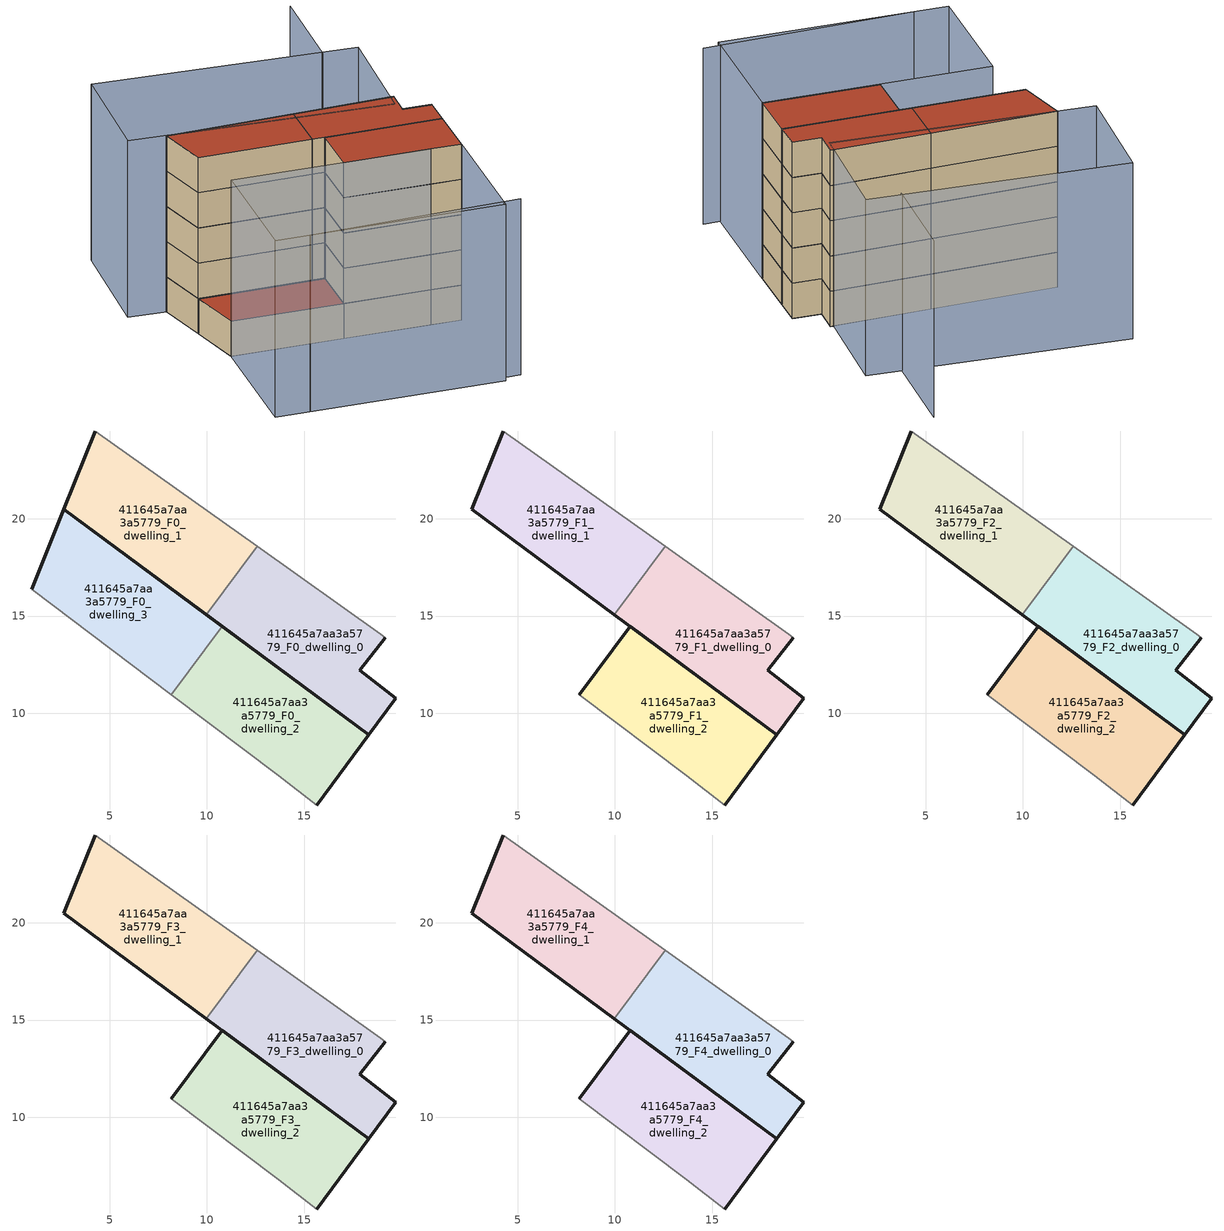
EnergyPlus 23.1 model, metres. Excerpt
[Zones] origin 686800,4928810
411645a7aa3a5779_F0_dwelling_0
 floor ground (EU_floor_Construction): 18.3,8.9 19.7,10.79 17.85,12.22 19.16,13.9 18.94,14.07 12.58,18.59 9.97,15.07 z0
 wall outside (EU_wall_Construction): 19.16,13.9 17.85,12.22 19.7,10.79 18.3,8.9 9.97,15.07 z0:3
 wall to 411645a7aa3a5779_F0_dwelling_1 (EU_wall_Construction): 9.97,15.07 12.58,18.59 z0:3
 wall adiabatic (EU_wall_Construction): 12.58,18.59 18.94,14.07 19.16,13.9 z0:3
411645a7aa3a5779_F0_dwelling_1
 floor ground (EU_floor_Construction): 9.97,15.07 12.58,18.59 4.26,24.51 2.65,20.5 z0
 wall outside (EU_wall_Construction): 9.97,15.07 2.65,20.5 4.26,24.51 z0:3
 wall adiabatic (EU_wall_Construction): 4.26,24.51 12.58,18.59 z0:3
411645a7aa3a5779_F0_dwelling_2
 floor ground (EU_floor_Construction): 15.63,5.3 18.3,8.9 10.77,14.48 8.17,10.96 13.68,6.81 z0
 wall outside (EU_wall_Construction): 10.77,14.48 18.3,8.9 15.63,5.3 z0:3
 wall adiabatic (EU_wall_Construction): 15.63,5.3 13.68,6.81 8.17,10.96 z0:3
 wall to 411645a7aa3a5779_F0_dwelling_3 (EU_wall_Construction): 8.17,10.96 10.77,14.48 z0:3
411645a7aa3a5779_F0_dwelling_3
 floor ground (EU_floor_Construction): 8.17,10.96 10.77,14.48 2.65,20.5 1,16.37 z0
 wall outside (EU_wall_Construction): 1,16.37 2.65,20.5 10.77,14.48 z0:3
 wall adiabatic (EU_wall_Construction): 8.17,10.96 1,16.37 z0:3
 roof outside (EU_roof_Construction): 10.77,14.48 8.17,10.96 1,16.37 2.65,20.5 z3
411645a7aa3a5779_F1_dwelling_0
 floor to 411645a7aa3a5779_F0_dwelling_0 (EU_floor_Construction): 18.3,8.9 19.7,10.79 17.85,12.22 19.16,13.9 18.94,14.07 12.58,18.59 9.97,15.07 z3
 wall outside (EU_wall_Construction): 19.16,13.9 17.85,12.22 19.7,10.79 18.3,8.9 9.97,15.07 z3:6
 wall to 411645a7aa3a5779_F1_dwelling_1 (EU_wall_Construction): 9.97,15.07 12.58,18.59 z3:6
 wall adiabatic (EU_wall_Construction): 12.58,18.59 18.94,14.07 19.16,13.9 z3:6
411645a7aa3a5779_F1_dwelling_1
 floor to 411645a7aa3a5779_F0_dwelling_1 (EU_floor_Construction): 9.97,15.07 12.58,18.59 4.26,24.51 2.65,20.5 z3
 wall outside (EU_wall_Construction): 9.97,15.07 2.65,20.5 4.26,24.51 z3:6
 wall adiabatic (EU_wall_Construction): 4.26,24.51 12.58,18.59 z3:6
411645a7aa3a5779_F1_dwelling_2
 floor to 411645a7aa3a5779_F0_dwelling_2 (EU_floor_Construction): 15.63,5.3 18.3,8.9 10.77,14.48 8.17,10.96 13.68,6.81 z3
 wall outside (EU_wall_Construction): 8.17,10.96 10.77,14.48 18.3,8.9 15.63,5.3 z3:6
 wall adiabatic (EU_wall_Construction): 15.63,5.3 13.68,6.81 8.17,10.96 z3:6
411645a7aa3a5779_F2_dwelling_0
 floor to 411645a7aa3a5779_F1_dwelling_0 (EU_floor_Construction): 18.3,8.9 19.7,10.79 17.85,12.22 19.16,13.9 18.94,14.07 12.58,18.59 9.97,15.07 z6
 wall outside (EU_wall_Construction): 19.16,13.9 17.85,12.22 19.7,10.79 18.3,8.9 9.97,15.07 z6:9
 wall to 411645a7aa3a5779_F2_dwelling_1 (EU_wall_Construction): 9.97,15.07 12.58,18.59 z6:9
 wall adiabatic (EU_wall_Construction): 12.58,18.59 18.94,14.07 19.16,13.9 z6:9
411645a7aa3a5779_F2_dwelling_1
 floor to 411645a7aa3a5779_F1_dwelling_1 (EU_floor_Construction): 9.97,15.07 12.58,18.59 4.26,24.51 2.65,20.5 z6
 wall outside (EU_wall_Construction): 9.97,15.07 2.65,20.5 4.26,24.51 z6:9
 wall adiabatic (EU_wall_Construction): 4.26,24.51 12.58,18.59 z6:9
411645a7aa3a5779_F2_dwelling_2
 floor to 411645a7aa3a5779_F1_dwelling_2 (EU_floor_Construction): 15.63,5.3 18.3,8.9 10.77,14.48 8.17,10.96 13.68,6.81 z6
 wall outside (EU_wall_Construction): 8.17,10.96 10.77,14.48 18.3,8.9 15.63,5.3 z6:9
 wall adiabatic (EU_wall_Construction): 15.63,5.3 13.68,6.81 8.17,10.96 z6:9
411645a7aa3a5779_F3_dwelling_0
 floor to 411645a7aa3a5779_F2_dwelling_0 (EU_floor_Construction): 18.3,8.9 19.7,10.79 17.85,12.22 19.16,13.9 18.94,14.07 12.58,18.59 9.97,15.07 z9
 wall outside (EU_wall_Construction): 19.16,13.9 17.85,12.22 19.7,10.79 18.3,8.9 9.97,15.07 z9:12
 wall to 411645a7aa3a5779_F3_dwelling_1 (EU_wall_Construction): 9.97,15.07 12.58,18.59 z9:12
 wall adiabatic (EU_wall_Construction): 12.58,18.59 18.94,14.07 19.16,13.9 z9:12
411645a7aa3a5779_F3_dwelling_1
 floor to 411645a7aa3a5779_F2_dwelling_1 (EU_floor_Construction): 9.97,15.07 12.58,18.59 4.26,24.51 2.65,20.5 z9
 wall outside (EU_wall_Construction): 9.97,15.07 2.65,20.5 4.26,24.51 z9:12
 wall adiabatic (EU_wall_Construction): 4.26,24.51 12.58,18.59 z9:12
411645a7aa3a5779_F3_dwelling_2
 floor to 411645a7aa3a5779_F2_dwelling_2 (EU_floor_Construction): 15.63,5.3 18.3,8.9 10.77,14.48 8.17,10.96 13.68,6.81 z9
 wall outside (EU_wall_Construction): 8.17,10.96 10.77,14.48 18.3,8.9 15.63,5.3 z9:12
 wall adiabatic (EU_wall_Construction): 15.63,5.3 13.68,6.81 8.17,10.96 z9:12
411645a7aa3a5779_F4_dwelling_0
 floor to 411645a7aa3a5779_F3_dwelling_0 (EU_floor_Construction): 18.3,8.9 19.7,10.79 17.85,12.22 19.16,13.9 18.94,14.07 12.58,18.59 9.97,15.07 z12
 wall outside (EU_wall_Construction): 19.16,13.9 17.85,12.22 19.7,10.79 18.3,8.9 9.97,15.07 z12:15
 wall to 411645a7aa3a5779_F4_dwelling_1 (EU_wall_Construction): 9.97,15.07 12.58,18.59 z12:15
 wall adiabatic (EU_wall_Construction): 12.58,18.59 18.94,14.07 19.16,13.9 z12:15
 roof outside (EU_roof_Construction): 18.94,14.07 19.16,13.9 17.85,12.22 19.7,10.79 18.3,8.9 9.97,15.07 12.58,18.59 z15
411645a7aa3a5779_F4_dwelling_1
 floor to 411645a7aa3a5779_F3_dwelling_1 (EU_floor_Construction): 9.97,15.07 12.58,18.59 4.26,24.51 2.65,20.5 z12
 wall outside (EU_wall_Construction): 9.97,15.07 2.65,20.5 4.26,24.51 z12:15
 wall adiabatic (EU_wall_Construction): 4.26,24.51 12.58,18.59 z12:15
 roof outside (EU_roof_Construction): 12.58,18.59 9.97,15.07 2.65,20.5 4.26,24.51 z15
411645a7aa3a5779_F4_dwelling_2
 floor to 411645a7aa3a5779_F3_dwelling_2 (EU_floor_Construction): 15.63,5.3 18.3,8.9 10.77,14.48 8.17,10.96 13.68,6.81 z12
 wall outside (EU_wall_Construction): 8.17,10.96 10.77,14.48 18.3,8.9 15.63,5.3 z12:15
 wall adiabatic (EU_wall_Construction): 15.63,5.3 13.68,6.81 8.17,10.96 z12:15
 roof outside (EU_roof_Construction): 18.3,8.9 15.63,5.3 13.68,6.81 8.17,10.96 10.77,14.48 z15
shading: -2.99,6.43 10.82,-3.36 / 26.89,28.58 21.9,22.24 / 1,16.37 15.65,5.32 / 15.65,5.32 9.43,-2.93 / 9.43,-2.93 -5.22,8.11 / -5.22,8.11 1,16.37 / 24.26,20.59 18.2,13.16 / 18.2,13.16 1.91,26.42 / 1.91,26.42 7.97,33.86 / 7.97,33.86 24.26,20.59 z0:15
[Building]
EU S2 Campaign: North Axis=0; Terrain=City; Solar Distribution=FullExterior
[Site:Location]
Bologna: Latitude=44.5; Longitude=11.25; Time Zone=1; Elevation=37
[SizingPeriod:WeatherFileDays]
AnnualSizingPeriod: Begin Month=1; Begin Day of Month=1; End Month=12; End Day of Month=31; Day of Week for Start Day=Monday; Use Weather File Daylight Saving Period=No; Use Weather File Rain and Snow Indicators=No
[MATERIAL]
EU_InternalMass_Material: Roughness=MediumRough; Thickness=0.1; Conductivity=1; Density=1800; Specific Heat=900; Thermal Absorptance=0.9; Solar Absorptance=0.7; Visible Absorptance=0.7
[MATERIAL:NOMASS] Roughness=MediumRough; Thermal Absorptance=0.9; Solar Absorptance=0.7; Visible Absorptance=0.7
Name | Thermal Resistance
EU_wall_NoMass | 0.905828
EU_roof_NoMass | 0.37593
EU_floor_NoMass | 0.67114
[CONSTRUCTION]
EU_wall_Construction: EU_wall_NoMass
EU_roof_Construction: EU_roof_NoMass
EU_floor_Construction: EU_floor_NoMass
EU_InternalMass_Construction: EU_InternalMass_Material
[ZONE] Type=1; Multiplier=1; Ceiling Height=autocalculate; Floor Area=autocalculate; Part of Total Floor Area=Yes
Name | Volume
411645a7aa3a5779_F0_dwelling_0; 411645a7aa3a5779_F1_dwelling_0; 411645a7aa3a5779_F2_dwelling_0; 411645a7aa3a5779_F3_dwelling_0; 411645a7aa3a5779_F4_dwelling_0 | 124.167
411645a7aa3a5779_F0_dwelling_1; 411645a7aa3a5779_F1_dwelling_1; 411645a7aa3a5779_F2_dwelling_1; 411645a7aa3a5779_F3_dwelling_1; 411645a7aa3a5779_F4_dwelling_1 | 124.159
411645a7aa3a5779_F0_dwelling_2; 411645a7aa3a5779_F1_dwelling_2; 411645a7aa3a5779_F2_dwelling_2; 411645a7aa3a5779_F3_dwelling_2; 411645a7aa3a5779_F4_dwelling_2 | 124.162
411645a7aa3a5779_F0_dwelling_3 | 124.155
[INTERNALMASS] Construction=EU_InternalMass_Construction
Name | Zone or ZoneList | Surface Area
411645a7aa3a5779_F0_dwelling_0_EU_InternalMass | 411645a7aa3a5779_F0_dwelling_0 | 41.3891
411645a7aa3a5779_F0_dwelling_1_EU_InternalMass | 411645a7aa3a5779_F0_dwelling_1 | 41.3859
411645a7aa3a5779_F0_dwelling_2_EU_InternalMass | 411645a7aa3a5779_F0_dwelling_2 | 41.388
411645a7aa3a5779_F0_dwelling_3_EU_InternalMass | 411645a7aa3a5779_F0_dwelling_3 | 41.3855
411645a7aa3a5779_F1_dwelling_0_EU_InternalMass | 411645a7aa3a5779_F1_dwelling_0 | 55.1851
411645a7aa3a5779_F1_dwelling_1_EU_InternalMass | 411645a7aa3a5779_F1_dwelling_1 | 55.184
411645a7aa3a5779_F1_dwelling_2_EU_InternalMass | 411645a7aa3a5779_F1_dwelling_2 | 55.1863
411645a7aa3a5779_F2_dwelling_0_EU_InternalMass | 411645a7aa3a5779_F2_dwelling_0 | 55.1851
411645a7aa3a5779_F2_dwelling_1_EU_InternalMass | 411645a7aa3a5779_F2_dwelling_1 | 55.184
411645a7aa3a5779_F2_dwelling_2_EU_InternalMass | 411645a7aa3a5779_F2_dwelling_2 | 55.1863
411645a7aa3a5779_F3_dwelling_0_EU_InternalMass | 411645a7aa3a5779_F3_dwelling_0 | 55.1851
411645a7aa3a5779_F3_dwelling_1_EU_InternalMass | 411645a7aa3a5779_F3_dwelling_1 | 55.184
411645a7aa3a5779_F3_dwelling_2_EU_InternalMass | 411645a7aa3a5779_F3_dwelling_2 | 55.1863
411645a7aa3a5779_F4_dwelling_0_EU_InternalMass | 411645a7aa3a5779_F4_dwelling_0 | 55.1851
411645a7aa3a5779_F4_dwelling_1_EU_InternalMass | 411645a7aa3a5779_F4_dwelling_1 | 55.184
411645a7aa3a5779_F4_dwelling_2_EU_InternalMass | 411645a7aa3a5779_F4_dwelling_2 | 55.1863
[OTHEREQUIPMENT] Fuel Type=Electricity; Design Level Calculation Method=Watts/Area; Power per Zone Floor Area=1; Fraction Latent=0; Fraction Radiant=0; Fraction Lost=0; Carbon Dioxide Generation Rate=0; EndUse Subcategory=EU_Step8_InternalGains
Name | Zone or ZoneList or Space or SpaceList | Schedule
EU_Step8_InternalGain_411645a7aa3a5779_F0_dwelling_0_f000 | 411645a7aa3a5779_F0_dwelling_0 | EU_Step8_GainSchedule_411645a7aa3a5779_F0_dwelling_0_f000
EU_Step8_InternalGain_411645a7aa3a5779_F0_dwelling_1_f000 | 411645a7aa3a5779_F0_dwelling_1 | EU_Step8_GainSchedule_411645a7aa3a5779_F0_dwelling_1_f000
EU_Step8_InternalGain_411645a7aa3a5779_F0_dwelling_2_f000 | 411645a7aa3a5779_F0_dwelling_2 | EU_Step8_GainSchedule_411645a7aa3a5779_F0_dwelling_2_f000
EU_Step8_InternalGain_411645a7aa3a5779_F0_dwelling_3_f000 | 411645a7aa3a5779_F0_dwelling_3 | EU_Step8_GainSchedule_411645a7aa3a5779_F0_dwelling_3_f000
EU_Step8_InternalGain_411645a7aa3a5779_F1_dwelling_0_f000 | 411645a7aa3a5779_F1_dwelling_0 | EU_Step8_GainSchedule_411645a7aa3a5779_F1_dwelling_0_f000
EU_Step8_InternalGain_411645a7aa3a5779_F1_dwelling_1_f000 | 411645a7aa3a5779_F1_dwelling_1 | EU_Step8_GainSchedule_411645a7aa3a5779_F1_dwelling_1_f000
EU_Step8_InternalGain_411645a7aa3a5779_F1_dwelling_2_f000 | 411645a7aa3a5779_F1_dwelling_2 | EU_Step8_GainSchedule_411645a7aa3a5779_F1_dwelling_2_f000
EU_Step8_InternalGain_411645a7aa3a5779_F2_dwelling_0_f000 | 411645a7aa3a5779_F2_dwelling_0 | EU_Step8_GainSchedule_411645a7aa3a5779_F2_dwelling_0_f000
EU_Step8_InternalGain_411645a7aa3a5779_F2_dwelling_1_f000 | 411645a7aa3a5779_F2_dwelling_1 | EU_Step8_GainSchedule_411645a7aa3a5779_F2_dwelling_1_f000
EU_Step8_InternalGain_411645a7aa3a5779_F2_dwelling_2_f000 | 411645a7aa3a5779_F2_dwelling_2 | EU_Step8_GainSchedule_411645a7aa3a5779_F2_dwelling_2_f000
EU_Step8_InternalGain_411645a7aa3a5779_F3_dwelling_0_f000 | 411645a7aa3a5779_F3_dwelling_0 | EU_Step8_GainSchedule_411645a7aa3a5779_F3_dwelling_0_f000
EU_Step8_InternalGain_411645a7aa3a5779_F3_dwelling_1_f000 | 411645a7aa3a5779_F3_dwelling_1 | EU_Step8_GainSchedule_411645a7aa3a5779_F3_dwelling_1_f000
EU_Step8_InternalGain_411645a7aa3a5779_F3_dwelling_2_f000 | 411645a7aa3a5779_F3_dwelling_2 | EU_Step8_GainSchedule_411645a7aa3a5779_F3_dwelling_2_f000
EU_Step8_InternalGain_411645a7aa3a5779_F4_dwelling_0_f000 | 411645a7aa3a5779_F4_dwelling_0 | EU_Step8_GainSchedule_411645a7aa3a5779_F4_dwelling_0_f000
EU_Step8_InternalGain_411645a7aa3a5779_F4_dwelling_1_f000 | 411645a7aa3a5779_F4_dwelling_1 | EU_Step8_GainSchedule_411645a7aa3a5779_F4_dwelling_1_f000
EU_Step8_InternalGain_411645a7aa3a5779_F4_dwelling_2_f000 | 411645a7aa3a5779_F4_dwelling_2 | EU_Step8_GainSchedule_411645a7aa3a5779_F4_dwelling_2_f000
[ZONEVENTILATION:DESIGNFLOWRATE] Schedule=EU_AlwaysOn; Design Flow Rate Calculation Method=AirChanges/Hour; Air Changes per Hour=0.73129; Ventilation Type=Natural; Fan Pressure Rise=0; Fan Total Efficiency=1; Constant Term Coefficient=1; Temperature Term Coefficient=0; Velocity Term Coefficient=0; Velocity Squared Term Coefficient=0; Minimum Indoor Temperature=-100; Maximum Indoor Temperature=100; Delta Temperature=-100; Minimum Outdoor Temperature=-100; Maximum Outdoor Temperature=100; Maximum Wind Speed=40
Name | Zone or ZoneList or Space or SpaceList
EU_ConstantAir_411645a7aa3a5779_F0_dwelling_0 | 411645a7aa3a5779_F0_dwelling_0
EU_ConstantAir_411645a7aa3a5779_F0_dwelling_1 | 411645a7aa3a5779_F0_dwelling_1
EU_ConstantAir_411645a7aa3a5779_F0_dwelling_2 | 411645a7aa3a5779_F0_dwelling_2
EU_ConstantAir_411645a7aa3a5779_F0_dwelling_3 | 411645a7aa3a5779_F0_dwelling_3
EU_ConstantAir_411645a7aa3a5779_F1_dwelling_0 | 411645a7aa3a5779_F1_dwelling_0
EU_ConstantAir_411645a7aa3a5779_F1_dwelling_1 | 411645a7aa3a5779_F1_dwelling_1
EU_ConstantAir_411645a7aa3a5779_F1_dwelling_2 | 411645a7aa3a5779_F1_dwelling_2
EU_ConstantAir_411645a7aa3a5779_F2_dwelling_0 | 411645a7aa3a5779_F2_dwelling_0
EU_ConstantAir_411645a7aa3a5779_F2_dwelling_1 | 411645a7aa3a5779_F2_dwelling_1
EU_ConstantAir_411645a7aa3a5779_F2_dwelling_2 | 411645a7aa3a5779_F2_dwelling_2
EU_ConstantAir_411645a7aa3a5779_F3_dwelling_0 | 411645a7aa3a5779_F3_dwelling_0
EU_ConstantAir_411645a7aa3a5779_F3_dwelling_1 | 411645a7aa3a5779_F3_dwelling_1
EU_ConstantAir_411645a7aa3a5779_F3_dwelling_2 | 411645a7aa3a5779_F3_dwelling_2
EU_ConstantAir_411645a7aa3a5779_F4_dwelling_0 | 411645a7aa3a5779_F4_dwelling_0
EU_ConstantAir_411645a7aa3a5779_F4_dwelling_1 | 411645a7aa3a5779_F4_dwelling_1
EU_ConstantAir_411645a7aa3a5779_F4_dwelling_2 | 411645a7aa3a5779_F4_dwelling_2
[HVACTEMPLATE:THERMOSTAT] Constant Heating Setpoint=20; Constant Cooling Setpoint=50
EU_HeatOnly_411645a7aa3a5779_F0_dwelling_0; EU_HeatOnly_411645a7aa3a5779_F0_dwelling_1; EU_HeatOnly_411645a7aa3a5779_F0_dwelling_2; EU_HeatOnly_411645a7aa3a5779_F0_dwelling_3; EU_HeatOnly_411645a7aa3a5779_F1_dwelling_0; EU_HeatOnly_411645a7aa3a5779_F1_dwelling_1; EU_HeatOnly_411645a7aa3a5779_F1_dwelling_2; EU_HeatOnly_411645a7aa3a5779_F2_dwelling_0; EU_HeatOnly_411645a7aa3a5779_F2_dwelling_1; EU_HeatOnly_411645a7aa3a5779_F2_dwelling_2; EU_HeatOnly_411645a7aa3a5779_F3_dwelling_0; EU_HeatOnly_411645a7aa3a5779_F3_dwelling_1; EU_HeatOnly_411645a7aa3a5779_F3_dwelling_2; EU_HeatOnly_411645a7aa3a5779_F4_dwelling_0; EU_HeatOnly_411645a7aa3a5779_F4_dwelling_1; EU_HeatOnly_411645a7aa3a5779_F4_dwelling_2
[HVACTEMPLATE:ZONE:IDEALLOADSAIRSYSTEM] System Availability Schedule=EU_AlwaysOn; Maximum Heating Supply Air Temperature=50; Minimum Cooling Supply Air Temperature=13; Maximum Heating Supply Air Humidity Ratio=0.0156; Minimum Cooling Supply Air Humidity Ratio=0.0077; Heating Limit=NoLimit; Cooling Limit=NoLimit; Heating Availability Schedule=EU_AlwaysOn; Cooling Availability Schedule=EU_CoolingOff; Dehumidification Control Type=ConstantSensibleHeatRatio; Cooling Sensible Heat Ratio=0.7; Dehumidification Setpoint=60; Humidification Control Type=None; Humidification Setpoint=30; Outdoor Air Method=None; Outdoor Air Flow Rate per Person=0.00944; Outdoor Air Flow Rate per Zone Floor Area=0; Outdoor Air Flow Rate per Zone=0; Demand Controlled Ventilation Type=None; Outdoor Air Economizer Type=NoEconomizer; Heat Recovery Type=None; Sensible Heat Recovery Effectiveness=0.7; Latent Heat Recovery Effectiveness=0.65
Name | Template Thermostat
411645a7aa3a5779_F0_dwelling_0 | EU_HeatOnly_411645a7aa3a5779_F0_dwelling_0
411645a7aa3a5779_F0_dwelling_1 | EU_HeatOnly_411645a7aa3a5779_F0_dwelling_1
411645a7aa3a5779_F0_dwelling_2 | EU_HeatOnly_411645a7aa3a5779_F0_dwelling_2
411645a7aa3a5779_F0_dwelling_3 | EU_HeatOnly_411645a7aa3a5779_F0_dwelling_3
411645a7aa3a5779_F1_dwelling_0 | EU_HeatOnly_411645a7aa3a5779_F1_dwelling_0
411645a7aa3a5779_F1_dwelling_1 | EU_HeatOnly_411645a7aa3a5779_F1_dwelling_1
411645a7aa3a5779_F1_dwelling_2 | EU_HeatOnly_411645a7aa3a5779_F1_dwelling_2
411645a7aa3a5779_F2_dwelling_0 | EU_HeatOnly_411645a7aa3a5779_F2_dwelling_0
411645a7aa3a5779_F2_dwelling_1 | EU_HeatOnly_411645a7aa3a5779_F2_dwelling_1
411645a7aa3a5779_F2_dwelling_2 | EU_HeatOnly_411645a7aa3a5779_F2_dwelling_2
411645a7aa3a5779_F3_dwelling_0 | EU_HeatOnly_411645a7aa3a5779_F3_dwelling_0
411645a7aa3a5779_F3_dwelling_1 | EU_HeatOnly_411645a7aa3a5779_F3_dwelling_1
411645a7aa3a5779_F3_dwelling_2 | EU_HeatOnly_411645a7aa3a5779_F3_dwelling_2
411645a7aa3a5779_F4_dwelling_0 | EU_HeatOnly_411645a7aa3a5779_F4_dwelling_0
411645a7aa3a5779_F4_dwelling_1 | EU_HeatOnly_411645a7aa3a5779_F4_dwelling_1
411645a7aa3a5779_F4_dwelling_2 | EU_HeatOnly_411645a7aa3a5779_F4_dwelling_2
[SIZING:ZONE] Zone Cooling Design Supply Air Temperature Input Method=SupplyAirTemperature; Zone Cooling Design Supply Air Temperature=13; Zone Heating Design Supply Air Temperature Input Method=SupplyAirTemperature; Zone Heating Design Supply Air Temperature=50; Zone Cooling Design Supply Air Humidity Ratio=0.008; Zone Heating Design Supply Air Humidity Ratio=0.008; Cooling Design Air Flow Method=DesignDay; Cooling Design Air Flow Rate=0; Cooling Minimum Air Flow per Zone Floor Area=0.000762; Cooling Minimum Air Flow=0; Cooling Minimum Air Flow Fraction=0.2; Heating Design Air Flow Method=DesignDay; Heating Design Air Flow Rate=0; Heating Maximum Air Flow per Zone Floor Area=0.002032; Heating Maximum Air Flow=0.141576; Heating Maximum Air Flow Fraction=0.3; Account for Dedicated Outdoor Air System=No; Dedicated Outdoor Air System Control Strategy=NeutralSupplyAir; Dedicated Outdoor Air Low Setpoint Temperature for Design=autosize; Dedicated Outdoor Air High Setpoint Temperature for Design=autosize; Zone Load Sizing Method=Sensible Load Only No Latent Load; Zone Latent Cooling Design Supply Air Humidity Ratio Input Method=HumidityRatioDifference; Zone Cooling Design Supply Air Humidity Ratio Difference=0.005; Zone Latent Heating Design Supply Air Humidity Ratio Input Method=HumidityRatioDifference; Zone Humidification Design Supply Air Humidity Ratio Difference=0.005
411645a7aa3a5779_F0_dwelling_0; 411645a7aa3a5779_F0_dwelling_1; 411645a7aa3a5779_F0_dwelling_2; 411645a7aa3a5779_F0_dwelling_3; 411645a7aa3a5779_F1_dwelling_0; 411645a7aa3a5779_F1_dwelling_1; 411645a7aa3a5779_F1_dwelling_2; 411645a7aa3a5779_F2_dwelling_0; 411645a7aa3a5779_F2_dwelling_1; 411645a7aa3a5779_F2_dwelling_2; 411645a7aa3a5779_F3_dwelling_0; 411645a7aa3a5779_F3_dwelling_1; 411645a7aa3a5779_F3_dwelling_2; 411645a7aa3a5779_F4_dwelling_0; 411645a7aa3a5779_F4_dwelling_1; 411645a7aa3a5779_F4_dwelling_2
[SCHEDULE:CONSTANT]
Name | Hourly Value
EU_AlwaysOn | 1
EU_CoolingOff | 0
[SCHEDULE:FILE] Column Number=1; Rows to Skip at Top=0; Number of Hours of Data=8760; Column Separator=Comma; Interpolate to Timestep=No; Minutes per Item=60; Adjust Schedule for Daylight Savings=Yes
Name | File
EU_Step8_GainSchedule_411645a7aa3a5779_F0_dwelling_0_f000 | ../../schedules/411645a7aa3a5779/411645a7aa3a5779_F0_dwelling_0_f000_gain.csv
EU_Step8_GainSchedule_411645a7aa3a5779_F0_dwelling_1_f000 | ../../schedules/411645a7aa3a5779/411645a7aa3a5779_F0_dwelling_1_f000_gain.csv
EU_Step8_GainSchedule_411645a7aa3a5779_F0_dwelling_2_f000 | ../../schedules/411645a7aa3a5779/411645a7aa3a5779_F0_dwelling_2_f000_gain.csv
EU_Step8_GainSchedule_411645a7aa3a5779_F0_dwelling_3_f000 | ../../schedules/411645a7aa3a5779/411645a7aa3a5779_F0_dwelling_3_f000_gain.csv
EU_Step8_GainSchedule_411645a7aa3a5779_F1_dwelling_0_f000 | ../../schedules/411645a7aa3a5779/411645a7aa3a5779_F1_dwelling_0_f000_gain.csv
EU_Step8_GainSchedule_411645a7aa3a5779_F1_dwelling_1_f000 | ../../schedules/411645a7aa3a5779/411645a7aa3a5779_F1_dwelling_1_f000_gain.csv
EU_Step8_GainSchedule_411645a7aa3a5779_F1_dwelling_2_f000 | ../../schedules/411645a7aa3a5779/411645a7aa3a5779_F1_dwelling_2_f000_gain.csv
EU_Step8_GainSchedule_411645a7aa3a5779_F2_dwelling_0_f000 | ../../schedules/411645a7aa3a5779/411645a7aa3a5779_F2_dwelling_0_f000_gain.csv
EU_Step8_GainSchedule_411645a7aa3a5779_F2_dwelling_1_f000 | ../../schedules/411645a7aa3a5779/411645a7aa3a5779_F2_dwelling_1_f000_gain.csv
EU_Step8_GainSchedule_411645a7aa3a5779_F2_dwelling_2_f000 | ../../schedules/411645a7aa3a5779/411645a7aa3a5779_F2_dwelling_2_f000_gain.csv
EU_Step8_GainSchedule_411645a7aa3a5779_F3_dwelling_0_f000 | ../../schedules/411645a7aa3a5779/411645a7aa3a5779_F3_dwelling_0_f000_gain.csv
EU_Step8_GainSchedule_411645a7aa3a5779_F3_dwelling_1_f000 | ../../schedules/411645a7aa3a5779/411645a7aa3a5779_F3_dwelling_1_f000_gain.csv
EU_Step8_GainSchedule_411645a7aa3a5779_F3_dwelling_2_f000 | ../../schedules/411645a7aa3a5779/411645a7aa3a5779_F3_dwelling_2_f000_gain.csv
EU_Step8_GainSchedule_411645a7aa3a5779_F4_dwelling_0_f000 | ../../schedules/411645a7aa3a5779/411645a7aa3a5779_F4_dwelling_0_f000_gain.csv
EU_Step8_GainSchedule_411645a7aa3a5779_F4_dwelling_1_f000 | ../../schedules/411645a7aa3a5779/411645a7aa3a5779_F4_dwelling_1_f000_gain.csv
EU_Step8_GainSchedule_411645a7aa3a5779_F4_dwelling_2_f000 | ../../schedules/411645a7aa3a5779/411645a7aa3a5779_F4_dwelling_2_f000_gain.csv
